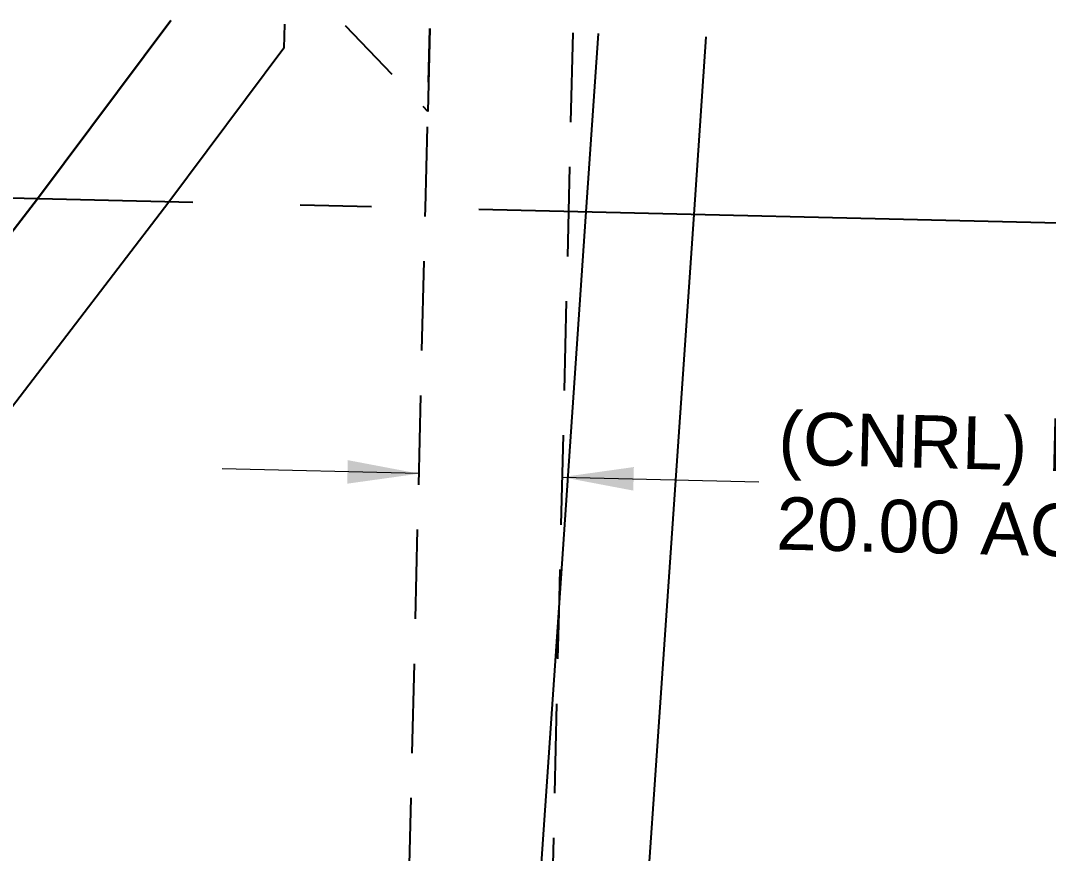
# Model space of a CAD drawing. Extents: x 390844 to 396105, y 6060704 to 6064255.
# Drawn here: x 392395.1 to 392538.7, y 6063998.8 to 6064115.1 of the extents above; entities that cross this region are included whole.
import ezdxf

# ---------------------------------------------------------------- set-up
doc = ezdxf.new("R2010")
doc.units = 0
doc.header["$LTSCALE"] = 5
doc.linetypes.add('foc-ACCESSROAD', pattern=[3.75, 2.5, -1.25])
doc.linetypes.add('foc-QUARTERLINE', pattern=[33, 25, -3, 2, -3])
for name, color, linetype in [('F-AR', 190, 'foc-ACCESSROAD'), ('F-RW', 190, 'Continuous'), ('L-QSEC', 8, 'foc-QUARTERLINE')]:
    doc.layers.add(name, color=color, linetype=linetype)
doc.layers.add('F-AR-T', color=190, linetype='Continuous', lineweight=9)
doc.styles.add('80CG', font='ARIALN.TTF', dxfattribs={"height": 10})
doc.styles.add('A60', font='arial.ttf', dxfattribs={"height": 7.35})
doc.dimstyles.new('Compass 5 000', dxfattribs={"dimscale": 5, "dimtxt": 9, "dimasz": 2, "dimexe": 0.2, "dimexo": 0.0625, "dimgap": 0.5, "dimtad": 0, "dimtih": 1, "dimtoh": 1, "dimzin": 0, "dimdsep": 46, "dimtxsty": '80CG', "dimcen": 0.1, "dimse1": 1, "dimse2": 1, "dimclrd": 256, "dimclrt": 256, "dimaunit": 1, "dimadec": 4, "dimazin": 0, "dimtfac": 0.06, "dimtofl": 0, "dimtmove": 0, "dimatfit": 1, "dimfxl": 0.2, "dimtolj": 1, "dimtzin": 0, "dimlwd": -1, "dimarcsym": 0})

msp = doc.modelspace()

# ---------------------------------------------------------------- linework, layer by layer
at = {"layer": 'F-AR', "flags": 128}
for points in [[(392452.25, 6064114.04), (392451.97, 6064102.46), (392440.49, 6064114.4)], [(392472.23, 6064113.44), (392471.63, 6064088.46), (392470.28, 6064032.44), (392467.52, 6063917.92), (392447.89, 6063933.41), (392451.64, 6064088.94), (392451.97, 6064102.46), (392452.25, 6064114.04)]]:
    msp.add_lwpolyline(points, dxfattribs=at)
at = {"layer": 'F-RW', "flags": 128}
for points in [[(392431.96, 6064114.66), (392431.87, 6064111.28), (392415.79, 6064089.79), (392387.24, 6064052.53), (392343.83, 6063993.66), (391668.5, 6064003.68), (391668.9, 6064018.67), (392336.34, 6064008.77), (392375.18, 6064061.43), (392397.4, 6064090.23), (392416.04, 6064115.14)], [(392416.04, 6064115.14), (392397.4, 6064090.23), (392375.18, 6064061.43)], [(392328.07, 6063756.28), (392460.36, 6063888.53), (392460.89, 6063896.14), (392460.94, 6063896.84), (392461.33, 6063902.54), (392462.66, 6063921.88), (392470.28, 6064032.44), (392474.13, 6064088.4), (392475.85, 6064113.33)], [(392490.85, 6064112.87), (392489.14, 6064088.04), (392477.47, 6063918.66), (392476.79, 6063908.8), (392476.43, 6063903.55), (392475.02, 6063883.09), (392474.94, 6063881.91), (392343.48, 6063750.49)]]:
    msp.add_lwpolyline(points, dxfattribs=at)
at = {"layer": 'L-QSEC'}
msp.add_line((392584.08, 6064085.78), (391793.28, 6064104.69), dxfattribs=at)

# ---------------------------------------------------------------- texts
at = {"layer": 'F-AR-T', "insert": (392501.08, 6064060.51), "char_height": 7.35, "width": 104.4643, "attachment_point": 1, "rotation": 358.6184, "line_spacing_factor": 0.971429, "style": 'A60', "bg_fill": 3, "box_fill_scale": 1.15, "bg_fill_color": 256, "bg_fill_true_color": 256, "bg_fill_transparency": 0}
msp.add_mtext('(CNRL) LOC 810958 20.00 ACCESS ROAD', dxfattribs=at)

# ---------------------------------------------------------------- leaders
at = {"layer": 'F-AR-T'}
for points in [[(392450.75, 6064051.85), (392423.25, 6064052.52)], [(392470.74, 6064051.37), (392498.23, 6064050.71)]]:
    msp.add_leader(points, dimstyle='Compass 5 000', override={"dimtxsty": '80CG'}, dxfattribs=at)

doc.saveas('drawing.dxf')
